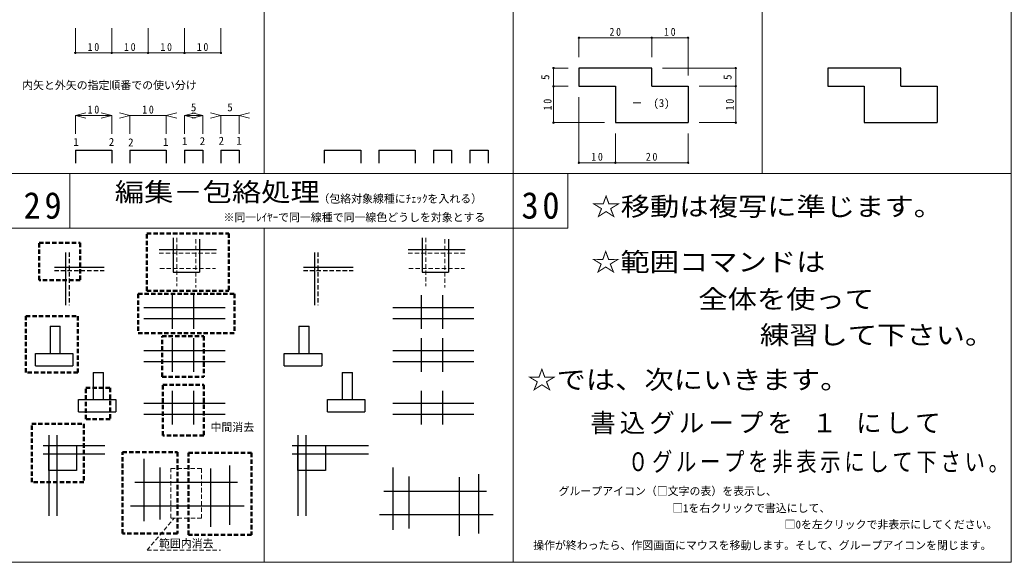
# Model space of a CAD drawing. Units: millimetres at full size, sheet at 1:1. Extents: x -410 to 410, y -277 to 277.
# Drawn here: x 138.1 to 410.5, y -277 to -127.9 of the extents above; entities that cross this region are included whole.
import ezdxf
from ezdxf.enums import TextEntityAlignment as Align

# ---------------------------------------------------------------- set-up
doc = ezdxf.new("R2010")
doc.units = ezdxf.units.MM
doc.header["$PDMODE"] = 32
doc.header["$PDSIZE"] = 0.4
doc.linetypes.add('DASHED1', pattern=[1.8, 1.2, -0.6])
doc.layers.add('0-0', color=7, linetype='Continuous', lineweight=20)
doc.layers.add('0-F', color=7, linetype='Continuous', lineweight=20)
doc.styles.add('ＭＳ 明朝', font='')
doc.styles.get('ＭＳ 明朝').set_extended_font_data('MS Mincho')

msp = doc.modelspace()

# ---------------------------------------------------------------- linework, layer by layer
at = {"layer": '0-0', "color": 4, "lineweight": 9}
for p, q in [((205.25, -170.2), (205.25, -78.4)), ((342.083, -170.2), (342.083, -78.4)), ((153.318, -137.025), (153.318, -130.243)), ((163.318, -137.025), (163.318, -130.243)), ((173.318, -137.025), (173.318, -130.243)), ((183.318, -137.025), (183.318, -130.243)), ((193.318, -137.025), (193.318, -130.243)), ((291.723, -132.858), (291.723, -138.186)), ((291.723, -132.858), (311.723, -132.858)), ((311.723, -132.858), (311.723, -138.186)), ((311.723, -132.858), (321.723, -132.858)), ((321.723, -132.858), (321.723, -143.186)), ((153.318, -137.025), (163.318, -137.025)), ((163.318, -137.025), (173.318, -137.025)), ((173.318, -137.025), (183.318, -137.025)), ((183.318, -137.025), (193.318, -137.025)), ((284.72, -141.186), (288.723, -141.186)), ((284.72, -146.186), (284.72, -141.186)), ((334.808, -141.186), (314.723, -141.186)), ((334.808, -146.186), (334.808, -141.186)), ((284.72, -146.186), (288.723, -146.186)), ((284.72, -156.186), (284.72, -146.186)), ((334.808, -146.186), (324.723, -146.186)), ((334.808, -156.186), (334.808, -146.186)), ((291.723, -167.188), (291.723, -149.186)), ((153.318, -154.221), (156.215, -153.444)), ((153.318, -154.221), (156.215, -154.997)), ((153.318, -154.221), (153.318, -159.248)), ((153.318, -154.221), (163.318, -154.221)), ((163.318, -154.221), (160.42, -153.444)), ((163.318, -154.221), (160.42, -154.997)), ((163.318, -154.221), (163.318, -159.248)), ((168.318, -154.221), (165.42, -153.444)), ((168.318, -154.221), (165.42, -154.997)), ((168.318, -154.221), (168.318, -159.248)), ((178.318, -154.221), (168.318, -154.221)), ((178.318, -154.221), (181.215, -153.444)), ((178.318, -154.221), (181.215, -154.997)), ((178.318, -154.221), (178.318, -159.248)), ((183.318, -154.221), (186.215, -153.444)), ((183.318, -154.221), (186.215, -154.997)), ((183.318, -154.221), (183.318, -159.248)), ((183.318, -154.221), (188.318, -154.221)), ((188.318, -154.221), (185.42, -153.444)), ((188.318, -154.221), (185.42, -154.997)), ((188.318, -154.221), (188.318, -159.248)), ((193.318, -154.221), (190.42, -153.444)), ((193.318, -154.221), (190.42, -154.997)), ((193.318, -154.221), (193.318, -159.248)), ((198.318, -154.221), (193.318, -154.221)), ((198.318, -154.221), (201.215, -153.444)), ((198.318, -154.221), (201.215, -154.997)), ((198.318, -154.221), (198.318, -159.248)), ((284.72, -156.186), (298.723, -156.186)), ((334.808, -156.186), (324.723, -156.186)), ((301.723, -167.188), (301.723, -159.186)), ((321.723, -167.188), (321.723, -159.186)), ((291.723, -167.188), (301.723, -167.188)), ((301.723, -167.188), (321.723, -167.188)), ((205.25, -277), (205.25, -185.2))]:
    msp.add_line(p, q, dxfattribs=at)
at = {"layer": '0-0', "color": 3, "lineweight": 30}
for p, q in [((291.723, -141.186), (291.723, -146.186)), ((380.139, -141.186), (360.139, -141.186)), ((380.139, -146.186), (380.139, -141.186)), ((291.723, -146.186), (301.723, -146.186)), ((301.723, -146.186), (301.723, -156.186)), ((311.723, -146.186), (321.723, -146.186)), ((321.723, -146.186), (321.723, -156.186)), ((301.723, -156.186), (321.723, -156.186)), ((153.318, -163.772), (153.318, -167.291)), ((153.318, -163.772), (163.318, -163.772)), ((163.318, -163.772), (163.318, -167.291)), ((168.318, -163.772), (168.318, -167.291)), ((168.318, -163.772), (178.318, -163.772)), ((178.318, -163.772), (178.318, -167.291)), ((183.318, -163.772), (183.318, -167.291)), ((183.318, -163.772), (188.318, -163.772)), ((188.318, -163.772), (188.318, -167.291)), ((193.318, -163.772), (193.318, -167.291)), ((193.318, -163.772), (198.318, -163.772)), ((198.318, -163.772), (198.318, -167.291)), ((221.734, -163.772), (221.734, -167.291)), ((221.734, -163.772), (231.734, -163.772)), ((231.734, -163.772), (231.734, -167.291)), ((236.734, -163.772), (236.734, -167.291)), ((236.734, -163.772), (246.734, -163.772)), ((246.734, -163.772), (246.734, -167.291)), ((251.734, -163.772), (251.734, -167.291)), ((251.734, -163.772), (256.734, -163.772)), ((256.734, -163.772), (256.734, -167.291)), ((261.734, -163.772), (261.734, -167.291)), ((261.734, -163.772), (266.734, -163.772)), ((266.734, -163.772), (266.734, -167.291)), ((187.442, -188.246), (187.442, -197.301)), ((255.858, -188.246), (255.858, -197.301)), ((150.583, -191.844), (150.583, -206.333)), ((176.374, -191.063), (192.07, -191.063)), ((218.999, -191.844), (218.999, -206.333)), ((244.791, -191.063), (260.487, -191.063)), ((147.564, -195.868), (161.248, -195.868)), ((215.981, -195.868), (229.665, -195.868)), ((179.963, -203.59), (179.963, -212.847)), ((185.798, -203.59), (185.798, -212.847)), ((248.379, -203.59), (248.379, -212.847)), ((254.215, -203.59), (254.215, -212.847)), ((172.115, -207.011), (194.451, -207.011)), ((240.531, -207.011), (262.868, -207.011)), ((146.357, -212.168), (149.174, -212.168)), ((146.357, -212.168), (146.357, -219.614)), ((149.174, -219.614), (149.174, -212.168)), ((172.115, -210.029), (194.451, -210.029)), ((214.774, -212.168), (217.591, -212.168)), ((214.774, -212.168), (214.774, -219.614)), ((217.591, -219.614), (217.591, -212.168)), ((240.531, -210.029), (262.868, -210.029)), ((179.963, -215.388), (179.963, -224.645)), ((185.798, -215.388), (185.798, -224.645)), ((248.379, -215.388), (248.379, -224.645)), ((254.215, -215.388), (254.215, -224.645)), ((142.332, -223.035), (142.332, -219.614)), ((172.115, -218.809), (194.451, -218.809)), ((210.749, -223.035), (210.749, -219.614)), ((240.531, -218.809), (262.868, -218.809)), ((142.332, -223.035), (152.616, -223.035)), ((172.115, -221.827), (194.451, -221.827)), ((210.749, -223.035), (221.033, -223.035)), ((240.531, -221.827), (262.868, -221.827)), ((158.23, -224.846), (161.047, -224.846)), ((158.23, -224.846), (158.23, -232.291)), ((161.047, -232.291), (161.047, -224.846)), ((226.646, -224.846), (229.463, -224.846)), ((226.646, -224.846), (226.646, -232.291)), ((229.463, -232.291), (229.463, -224.846)), ((179.963, -229.877), (179.963, -239.133)), ((185.798, -229.877), (185.798, -239.133)), ((248.379, -229.877), (248.379, -239.133)), ((254.215, -229.877), (254.215, -239.133)), ((154.205, -235.712), (154.205, -232.291)), ((172.115, -233.298), (194.451, -233.298)), ((222.622, -235.712), (222.622, -232.291)), ((240.531, -233.298), (262.868, -233.298)), ((154.205, -235.712), (164.489, -235.712)), ((172.115, -236.316), (194.451, -236.316)), ((222.622, -235.712), (232.905, -235.712)), ((240.531, -236.316), (262.868, -236.316)), ((146.023, -242.087), (146.023, -264.252)), ((148.257, -242.087), (148.257, -264.252)), ((214.439, -242.087), (214.439, -264.252)), ((216.674, -242.087), (216.674, -264.252)), ((144.503, -244.947), (161.449, -244.947)), ((212.92, -244.947), (233.923, -244.947)), ((144.503, -247.182), (161.449, -247.182)), ((212.92, -247.182), (233.923, -247.182)), ((172.115, -248.591), (172.115, -265.696)), ((195.659, -250.402), (195.659, -266.702)), ((176.542, -251.006), (176.542, -265.293)), ((190.427, -251.207), (190.427, -267.306)), ((240.531, -251.006), (240.531, -268.111)), ((264.075, -252.817), (264.075, -269.117)), ((169.7, -255.031), (197.872, -255.031)), ((244.958, -253.421), (244.958, -267.708)), ((258.843, -253.622), (258.843, -269.721)), ((238.116, -257.445), (266.289, -257.445)), ((168.492, -261.47), (199.683, -261.47)), ((236.909, -263.885), (268.1, -263.885))]:
    msp.add_line(p, q, dxfattribs=at)
at = {"layer": '0-0', "linetype": 'DASHED1'}
for p, q in [((181.197, -187.843), (181.197, -201.125)), ((249.614, -187.843), (249.614, -201.125)), ((186.442, -188.246), (186.442, -201.527)), ((254.858, -188.246), (254.858, -201.527)), ((176.374, -192.063), (192.07, -192.063)), ((244.791, -192.063), (260.487, -192.063)), ((176.575, -196.301), (191.869, -196.301)), ((244.992, -196.301), (260.285, -196.301))]:
    msp.add_line(p, q, dxfattribs=at)
at = {"layer": '0-0', "color": 3, "linetype": 'DASHED1', "lineweight": 30}
for p, q in [((151.583, -191.844), (151.583, -206.333)), ((219.999, -191.844), (219.999, -206.333)), ((147.564, -196.868), (161.248, -196.868)), ((215.981, -196.868), (229.665, -196.868))]:
    msp.add_line(p, q, dxfattribs=at)
at = {"layer": '0-0', "color": 6, "linetype": 'DASHED1', "lineweight": 50}
for p, q in [((170.553, -203.234), (197.06, -203.234)), ((172.953, -202.443), (195.491, -202.443)), ((197.06, -203.234), (197.06, -214.037)), ((177.145, -214.887), (188.616, -214.887)), ((177.145, -226.045), (177.145, -214.887)), ((188.616, -214.887), (188.616, -226.045)), ((177.145, -226.045), (188.616, -226.045)), ((141.326, -255.031), (141.326, -238.932)), ((141.326, -238.932), (155.614, -238.932)), ((155.614, -238.932), (155.614, -255.031)), ((155.614, -255.031), (141.326, -255.031))]:
    msp.add_line(p, q, dxfattribs=at)
at = {"layer": '0-0', "color": 4, "linetype": 'DASHED1', "lineweight": 9}
for q in [(180.473, -264.891), (193.187, -273.684)]:
    msp.add_line((173.029, -273.684), q, dxfattribs=at)
at = {"layer": '0-0', "color": 3, "lineweight": 30}
for points in [[(311.723, -146.186), (311.723, -141.186), (291.723, -141.186)], [(360.139, -141.186), (360.139, -146.186), (370.139, -146.186), (370.139, -156.186), (390.139, -156.186)], [(380.139, -146.186), (390.139, -146.186), (390.139, -156.186)], [(180.197, -187.843), (180.197, -197.301), (187.442, -197.301)], [(248.614, -187.843), (248.614, -197.301), (255.858, -197.301)], [(142.332, -219.614), (152.616, -219.614), (152.616, -223.035)], [(210.749, -219.614), (221.033, -219.614), (221.033, -223.035)], [(154.205, -232.291), (164.489, -232.291), (164.489, -235.712)], [(222.622, -232.291), (232.905, -232.291), (232.905, -235.712)]]:
    msp.add_lwpolyline(points, dxfattribs=at)
at = {"layer": '0-0', "color": 6, "linetype": 'DASHED1', "lineweight": 50}
for points in [[(172.953, -202.443), (172.953, -186.613), (195.491, -186.613), (195.491, -202.443)], [(170.553, -203.234), (170.553, -214.037), (197.06, -214.037)]]:
    msp.add_lwpolyline(points, dxfattribs=at)
for points in [[(143.338, -189.228), (154.607, -189.228), (154.607, -199.491), (143.338, -199.491)], [(139.716, -209.351), (154.004, -209.351), (154.004, -224.846), (139.716, -224.846)], [(177.347, -228.267), (188.616, -228.267), (188.616, -242.152), (177.347, -242.152)], [(156.217, -229.072), (162.858, -229.072), (162.858, -237.725), (156.217, -237.725)], [(166.279, -246.78), (181.371, -246.78), (181.371, -269.117), (166.279, -269.117)], [(184.39, -246.981), (201.696, -246.981), (201.696, -269.519), (184.39, -269.519)]]:
    msp.add_lwpolyline(points, close=True, dxfattribs=at)
at = {"layer": '0-0', "color": 3, "lineweight": 30}
for points in [[(146.023, -244.947), (153.601, -244.947), (153.601, -251.811), (146.023, -251.811)], [(214.439, -244.947), (222.018, -244.947), (222.018, -251.811), (214.439, -251.811)]]:
    msp.add_lwpolyline(points, close=True, dxfattribs=at)
at = {"layer": '0-0', "color": 4, "linetype": 'DASHED1', "lineweight": 9}
msp.add_lwpolyline([(179.56, -251.207), (188.012, -251.207), (188.012, -264.891), (179.56, -264.891)], close=True, dxfattribs=at)
at = {"layer": '0-0', "color": 4}
for p in [(291.723, -132.858), (311.723, -132.858), (321.723, -132.858), (153.318, -137.025), (163.318, -137.025), (173.318, -137.025), (183.318, -137.025), (193.318, -137.025), (284.72, -141.186), (334.808, -141.186), (284.72, -146.186), (334.808, -146.186), (284.72, -156.186), (334.808, -156.186), (291.723, -167.188), (301.723, -167.188), (321.723, -167.188)]:
    msp.add_point(p, dxfattribs=at)
at = {"layer": '0-F'}
for p, q in [((273.667, -277), (273.667, 257)), ((-410.5, -170.2), (410.5, -170.2)), ((151.833, -185.2), (151.833, -170.2)), ((288.667, -185.2), (288.667, -170.2)), ((-410.5, -185.2), (273.667, -185.2)), ((288.667, -185.2), (273.667, -185.2))]:
    msp.add_line(p, q, dxfattribs=at)
msp.add_lwpolyline([(-410.5, -277), (410.5, -277), (410.5, 277), (-410.5, 277)], dxfattribs=at)

# ---------------------------------------------------------------- texts
at = {"layer": '0-0', "style": 'ＭＳ 明朝'}
for p in [(284.22, -144.436), (334.308, -144.436)]:
    msp.add_text('5', height=2.199, rotation=90, dxfattribs=at).set_placement(p, align=Align.BOTTOM_LEFT)
at = {"layer": '0-0', "color": 4, "style": 'ＭＳ 明朝'}
for s, p in [('内矢と外矢の指定順番での使い分け', (138.691, -147.657)), ('－\u3000(3)', (306.167, -152.555)), ('1', (152.787, -163.252)), ('2', (162.506, -163.252)), ('2', (167.817, -163.365)), ('1', (177.423, -163.252)), ('1', (182.622, -163.026)), ('2', (187.481, -163.026)), ('2', (192.68, -162.913)), ('1', (197.539, -162.913)), ('（包絡対象線種にﾁｪｯｸを入れる）', (220.112, -178.862)), ('※同一ﾚｲﾔｰで同一線種で同一線色どうしを対象とする', (194.031, -183.98)), ('中間消去', (190.464, -241.639)), ('グループアイコン（□文字の表）を表示し、', (286.104, -259.242)), ('□1を右クリックで書込にして、', (317.321, -263.916)), ('□0を左クリックで非表示にしてください。', (348.251, -268.417)), ('範囲内消去', (176.286, -273.635)), ('操作が終わったら、作図画面にマウスを移動します。そして、グループアイコンを閉じます。', (279.129, -274.129))]:
    msp.add_text(s, height=2.199, dxfattribs=at).set_placement(p, align=Align.BOTTOM_LEFT)
at = {"layer": '0-0', "style": 'ＭＳ 明朝'}
for p in [(185.068, -153.721), (195.068, -153.721)]:
    msp.add_text('5', height=2.199, dxfattribs=at).set_placement(p, align=Align.BOTTOM_LEFT)
at = {"layer": '0-0', "color": 2, "style": 'ＭＳ 明朝', "width": 1.15}
for s, p in [('編集－包絡処理', (164.146, -179.369)), ('☆移動は複写に準じます。', (295.149, -183.344)), ('☆範囲コマンドは', (295.05, -198.577)), ('全体を使って', (324.515, -208.79)), ('練習して下さい。', (341.442, -218.658)), ('☆では、次にいきます。', (277.51, -230.948))]:
    msp.add_text(s, height=5.132, dxfattribs=at).set_placement(p, align=Align.BOTTOM_LEFT)
at = {"layer": '0-0', "char_height": 2.199, "attachment_point": 7, "style": 'ＭＳ 明朝'}
for s, insert in [('\\T1.36;\\W0.9;20', (300.098, -132.358)), ('\\T1.36;\\W0.9;10', (315.098, -132.358)), ('\\T1.36;\\W0.9;10', (156.693, -136.525)), ('\\T1.36;\\W0.9;10', (166.693, -136.525)), ('\\T1.36;\\W0.9;10', (176.693, -136.525)), ('\\T1.36;\\W0.9;10', (186.693, -136.525)), ('\\T1.36;\\W0.9;10', (156.693, -153.721)), ('\\T1.36;\\W0.9;10', (171.693, -153.721)), ('\\T1.36;\\W0.9;10', (295.098, -166.688)), ('\\T1.36;\\W0.9;20', (310.098, -166.688))]:
    msp.add_mtext(s, dxfattribs=dict(at, insert=insert))
at = {"layer": '0-0', "char_height": 2.199, "attachment_point": 7, "rotation": 90, "style": 'ＭＳ 明朝'}
for insert in [(284.22, -152.811), (334.308, -152.811)]:
    msp.add_mtext('\\T1.36;\\W0.9;10', dxfattribs=dict(at, insert=insert))
at = {"layer": '0-0', "color": 2, "char_height": 5.132, "attachment_point": 7, "style": 'ＭＳ 明朝'}
for s, insert in [('\\T1.16;書込グループを\\~１\\~にして', (294.803, -241.854)), ('\\T1.18;\\W0.8;０グループを非表示にして下さい。', (305.17, -252.587))]:
    msp.add_mtext(s, dxfattribs=dict(at, insert=insert))
at = {"layer": '0-F', "char_height": 7.331, "attachment_point": 7, "style": 'ＭＳ 明朝'}
for s, insert in [('\\T1.21;\\W0.95;29', (139.083, -182.7)), ('\\T1.21;\\W0.95;30', (275.917, -182.7))]:
    msp.add_mtext(s, dxfattribs=dict(at, insert=insert))

doc.saveas('drawing.dxf')
